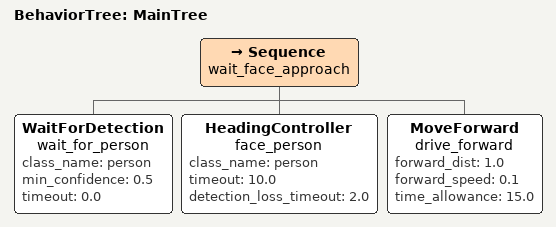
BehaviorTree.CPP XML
<root BTCPP_format="4">
  <BehaviorTree ID="MainTree">
    <Sequence name="wait_face_approach">
      <WaitForDetection name="wait_for_person" class_name="person" min_confidence="0.5" timeout="0.0"/>
      <HeadingController name="face_person" class_name="person" timeout="10.0" detection_loss_timeout="2.0"/>
      <MoveForward name="drive_forward" forward_dist="1.0" forward_speed="0.1" time_allowance="15.0"/>
    </Sequence>
  </BehaviorTree>
</root>
